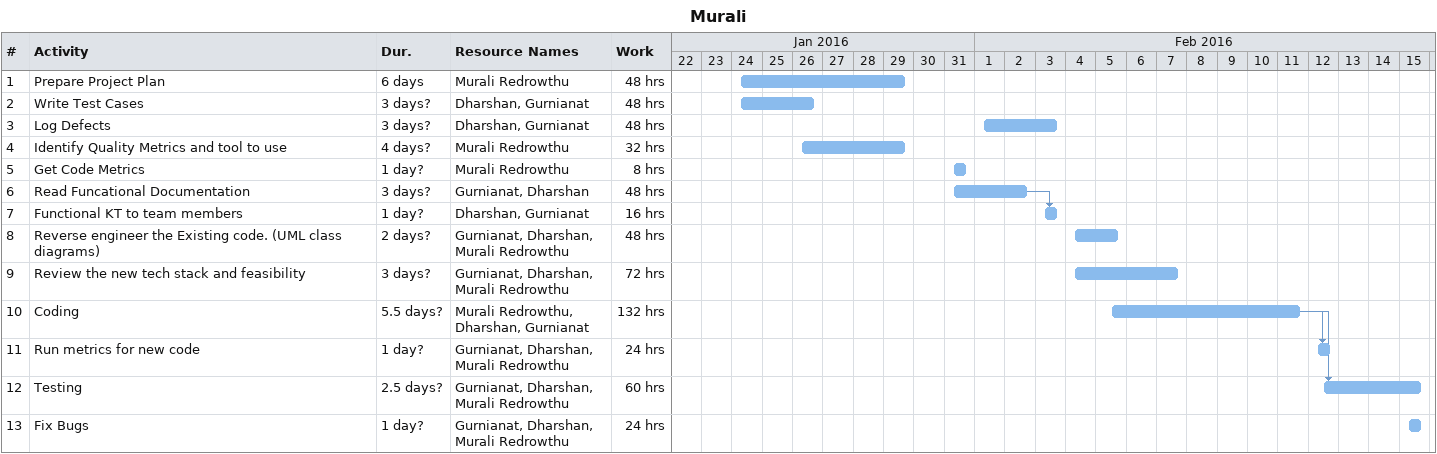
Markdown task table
Murali

| ID | Task | Duration | Start | Finish | Predecessors | Resources | Work (h) |
|---|---|---|---|---|---|---|---|
| 1 | Prepare Project Plan | 6d | 2016-01-24 | 2016-01-29 |  | Murali Redrowthu | 48 |
| 2 | Write Test Cases | 3d? | 2016-01-24 | 2016-01-26 |  | Dharshan, Gurnianat | 48 |
| 3 | Log Defects | 3d? | 2016-02-01 | 2016-02-03 |  | Dharshan, Gurnianat | 48 |
| 4 | Identify Quality Metrics and tool to use | 4d? | 2016-01-26 | 2016-01-29 |  | Murali Redrowthu | 32 |
| 5 | Get Code Metrics | 1d? | 2016-01-31 | 2016-01-31 |  | Murali Redrowthu | 8 |
| 6 | Read Funcational Documentation | 3d? | 2016-01-31 | 2016-02-02 |  | Gurnianat, Dharshan | 48 |
| 7 | Functional KT to team members | 1d? | 2016-02-03 | 2016-02-03 | 6 | Dharshan, Gurnianat | 16 |
| 8 | Reverse engineer the Existing code. (UML class diagrams) | 2d? | 2016-02-04 | 2016-02-05 |  | Gurnianat, Dharshan, Murali Redrowthu | 48 |
| 9 | Review the new tech stack and feasibility | 3d? | 2016-02-04 | 2016-02-07 |  | Gurnianat, Dharshan, Murali Redrowthu | 72 |
| 10 | Coding | 5.5d? | 2016-02-05 | 2016-02-11 |  | Murali Redrowthu, Dharshan, Gurnianat | 132 |
| 11 | Run metrics for new code | 1d? | 2016-02-12 | 2016-02-12 | 10 | Gurnianat, Dharshan, Murali Redrowthu | 24 |
| 12 | Testing | 2.5d? | 2016-02-12 | 2016-02-15 | 10 | Gurnianat, Dharshan, Murali Redrowthu | 60 |
| 13 | Fix Bugs | 1d? | 2016-02-15 | 2016-02-15 |  | Gurnianat, Dharshan, Murali Redrowthu | 24 |
